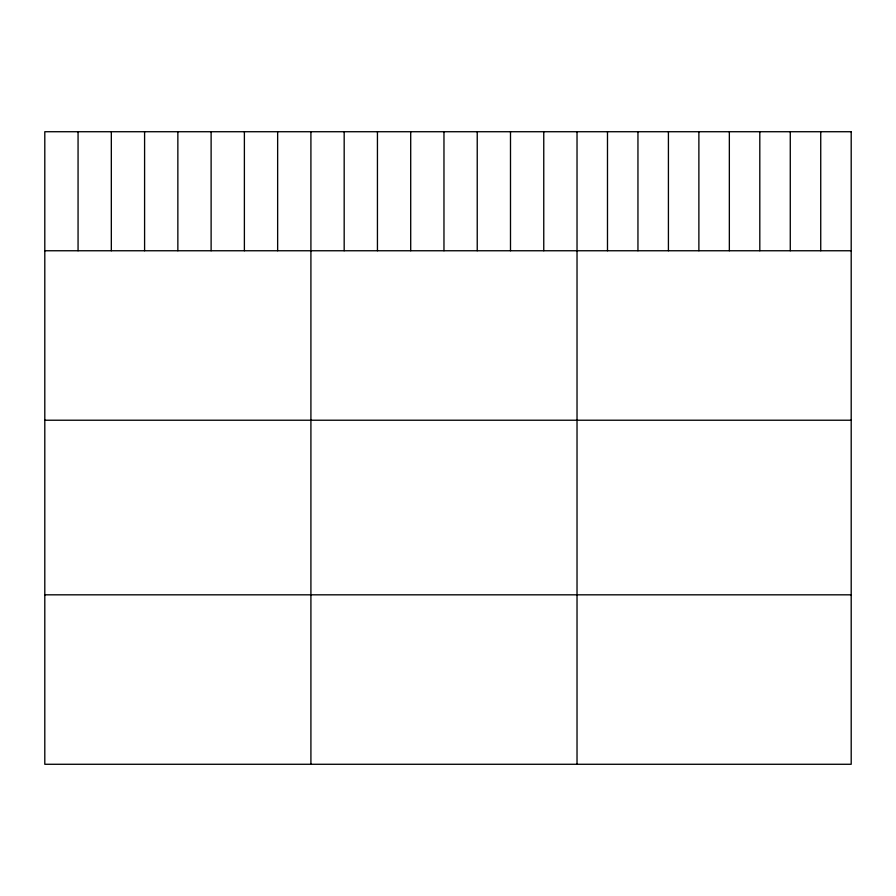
<?xml version="1.0" encoding="UTF-8"?>
<svg xmlns="http://www.w3.org/2000/svg" width="896" height="896" viewBox="0 0 896 896"><rect width="100%" height="100%" fill="white"/><g stroke="black" fill="none" stroke-linecap="round" stroke-linejoin="round"><path stroke-width="1.34" d="M44.8 250.757L851.2 250.757M44.8 420.224L851.2 420.224M44.8 594.821L851.2 594.821M820.736 131.723L820.736 250.757M790.272 131.723L790.272 250.757M759.808 131.723L759.808 250.757M729.344 131.723L729.344 250.757M698.88 131.723L698.88 250.757M668.416 131.723L668.416 250.757M637.952 131.723L637.952 250.757M607.488 131.723L607.488 250.757M577.024 131.723L577.024 764.277M543.76 131.723L543.76 250.757M510.496 131.723L510.496 250.757M477.232 131.723L477.232 250.757M443.968 131.723L443.968 250.757M410.704 131.723L410.704 250.757M377.44 131.723L377.44 250.757M344.176 131.723L344.176 250.757M310.912 131.723L310.912 764.277M277.648 131.723L277.648 250.757M244.384 131.723L244.384 250.757M211.12 131.723L211.12 250.757M177.856 131.723L177.856 250.757M144.592 131.723L144.592 250.757M111.328 131.723L111.328 250.757M78.064 131.723L78.064 250.757M851.2 131.723L44.8 131.723L44.8 764.277L851.2 764.277L851.2 131.723"/></g></svg>
